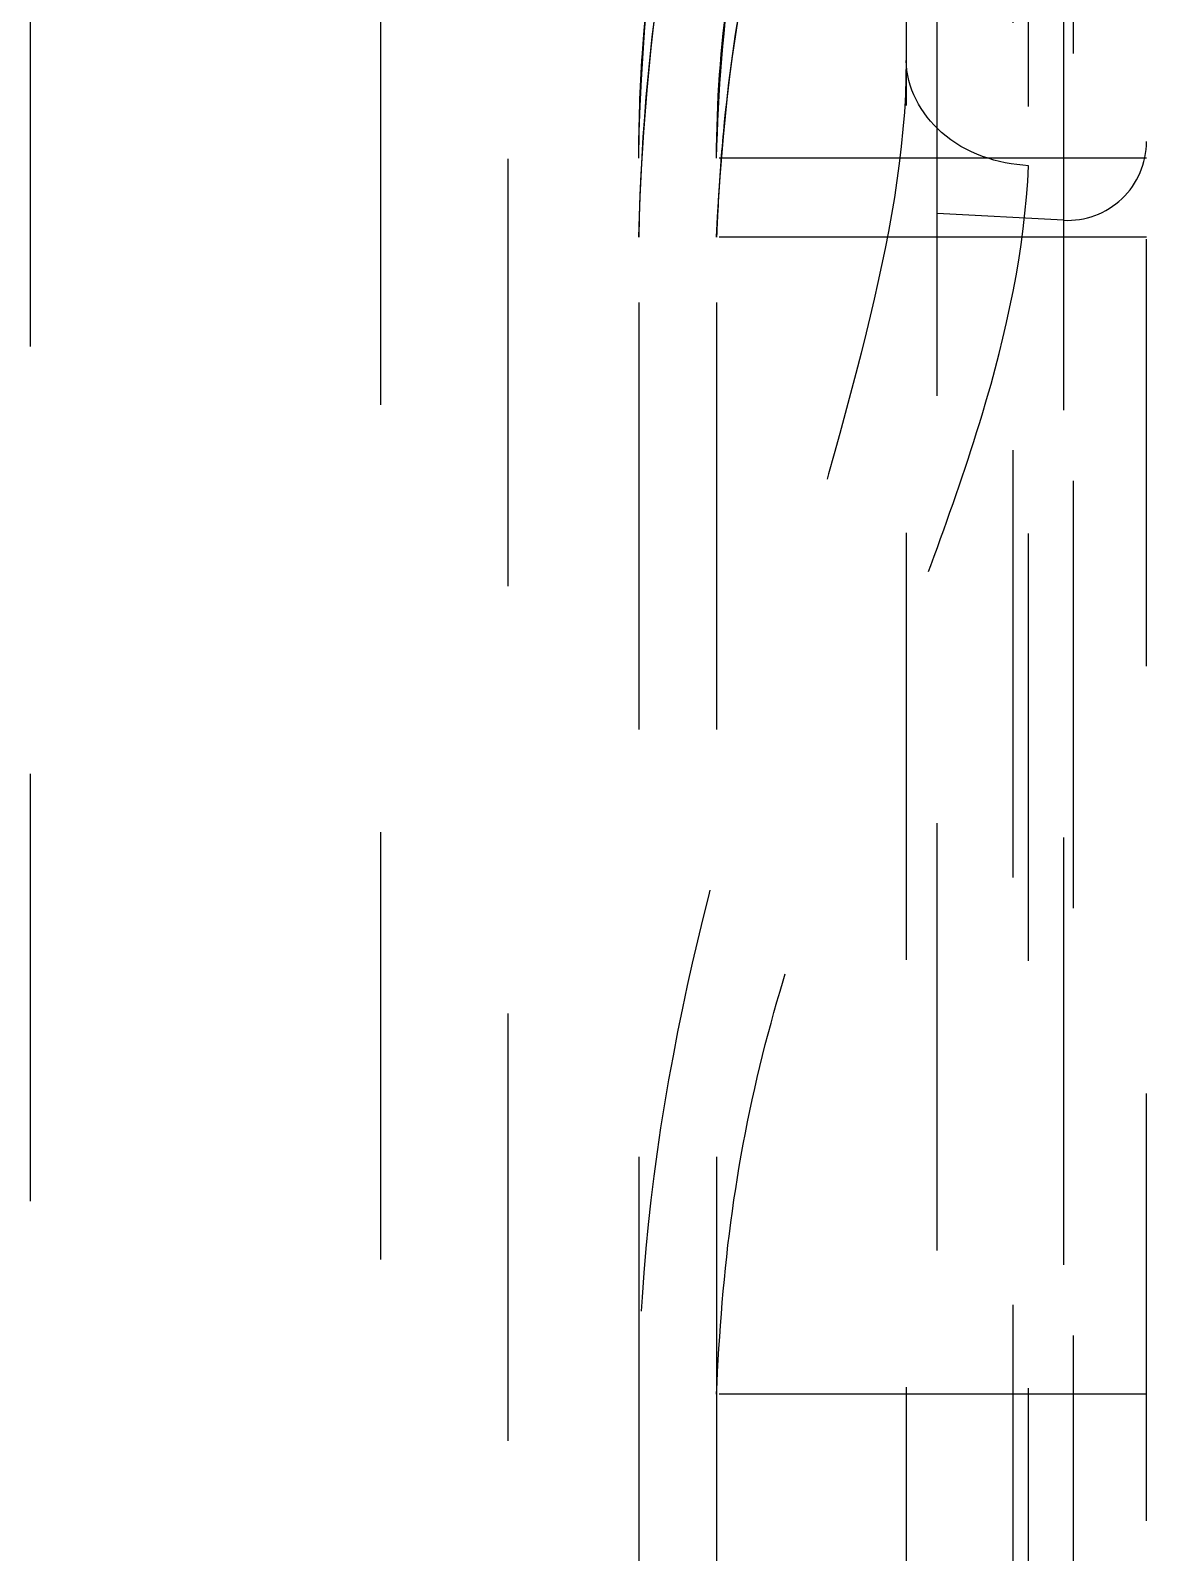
# Model space of a CAD drawing. Header units: millimetres. Extents: x 1147 to 12155, y -6137 to -4403.
# Drawn here: x 3291.45 to 3295.72, y -5144.75 to -5138.93 of the extents above; entities that cross this region are included whole.
import ezdxf

# ---------------------------------------------------------------- set-up
doc = ezdxf.new("R2010")
doc.units = ezdxf.units.MM
doc.header["$LTSCALE"] = 16.335
doc.linetypes.add('HIDDEN', pattern=[0.2, 0.1, -0.1])
doc.layers.add('DEFAULT_2', color=8, linetype='HIDDEN')

msp = doc.modelspace()

# ---------------------------------------------------------------- linework, layer by layer
at = {"layer": 'DEFAULT_2', "color": 8, "linetype": 'HIDDEN'}
for p, q in [((3293.2771, -5402.4154), (3293.2771, -5115.1277)), ((3295.718, -5399.4543), (3295.718, -5118.0887)), ((3295.2075, -5396.9947), (3295.2075, -5120.5484)), ((3294.799, -5121.2485), (3294.799, -5396.2945)), ((3292.7901, -5388.6539), (3292.7901, -5127.2168)), ((3295.4374, -5127.5844), (3295.4374, -5389.9586)), ((3294.918, -5388.6192), (3294.918, -5128.9476)), ((3295.4005, -5128.9476), (3295.4005, -5388.5955)), ((3291.4507, -5388.4307), (3291.4507, -5129.1123)), ((3293.7768, -5133.4359), (3293.7768, -5244.1918)), ((3294.0741, -5133.4359), (3294.0741, -5244.1918)), ((3295.2667, -5220.8957), (3295.2667, -5138.2811)), ((3295.718, -5139.4187), (3293.7768, -5139.4187)), ((3295.4005, -5139.6561), (3294.918, -5139.6308)), ((3295.718, -5139.7203), (3293.7768, -5139.7203)), ((3295.718, -5144.1445), (3293.7768, -5144.1445))]:
    msp.add_line(p, q, dxfattribs=at)
for centre, radius, start, end in [((3301.5068, -5139.8428), 7.7309, 169.99462, 179.0924), ((3301.1669, -5139.971), 7.0971, 174.71555, 177.14959), ((3295.4163, -5139.3549), 0.3016, 267, 0), ((3301.601, -5139.9948), 7.5319, 177.13284, 177.91169)]:
    msp.add_arc(centre, radius, start, end, dxfattribs=at)
for points, knots in [([(3293.7768, -5139.7203), (3293.7885, -5139.292), (3293.8654, -5138.4474), (3294.1885, -5137.2549), (3294.5206, -5136.1559), (3294.7101, -5135.4431), (3294.7602, -5135.1011)], [0, 0, 0, 0, 0.271472, 0.534417, 0.780975, 1, 1, 1, 1]), ([(3294.0741, -5139.7203), (3294.0931, -5139.311), (3294.183, -5138.507), (3294.5704, -5137.4052), (3294.9597, -5136.411), (3295.144, -5135.7599), (3295.225, -5135.4564)], [0, 0, 0, 0, 0.277277, 0.542789, 0.787392, 1, 1, 1, 1]), ([(3293.7768, -5139.4187), (3293.7819, -5138.8841), (3293.9218, -5137.8397), (3294.2261, -5136.8406), (3294.3698, -5136.3519)], [0, 0, 0, 0, 0.512026, 1, 1, 1, 1]), ([(3294.0741, -5139.4187), (3294.0799, -5139.1648), (3294.1274, -5138.5388), (3294.3953, -5137.5967), (3294.6331, -5136.9161), (3294.766, -5136.5922)], [0, 0, 0, 0, 0.260438, 0.640894, 1, 1, 1, 1]), ([(3293.7769, -5139.4187), (3293.7768, -5139.2854), (3293.7954, -5138.7586), (3293.879, -5138.2359), (3293.963, -5137.8516)], [0, 0, 0, 0, 0.253092, 1, 1, 1, 1]), ([(3294.799, -5139.0458), (3294.7988, -5139.3966), (3294.6461, -5140.1653), (3294.2855, -5141.3509), (3293.9033, -5142.6855), (3293.7774, -5143.6492), (3293.7773, -5144.1445)], [0, 0, 0, 0, 0.201834, 0.445644, 0.714949, 1, 1, 1, 1]), ([(3295.2667, -5139.4474), (3295.1482, -5139.4407), (3294.9207, -5139.3688), (3294.799, -5139.1475), (3294.799, -5139.0455)], [0, 0, 0, 0, 0.537705, 1, 1, 1, 1]), ([(3294.0741, -5144.1445), (3294.0839, -5143.9104), (3294.1199, -5143.4459), (3294.2566, -5142.7683), (3294.4664, -5142.1306), (3294.6874, -5141.5253), (3294.9033, -5140.9541), (3295.1415, -5140.278), (3295.2527, -5139.7699), (3295.2667, -5139.4474)], [0, 0, 0, 0, 0.144438, 0.286551, 0.424829, 0.557698, 0.683772, 0.80105, 1, 1, 1, 1])]:
    msp.add_open_spline(points, degree=3, knots=knots, dxfattribs=at)
for points in [[(3294.1839, -5138.7224), (3294.1458, -5138.919), (3294.1185, -5139.1179), (3294.1, -5139.3173)], [(3294.0741, -5139.4187), (3294.074, -5139.2063), (3294.0899, -5138.9936), (3294.119, -5138.7833)]]:
    msp.add_open_spline(points, degree=3, dxfattribs=at)

doc.saveas('drawing.dxf')
